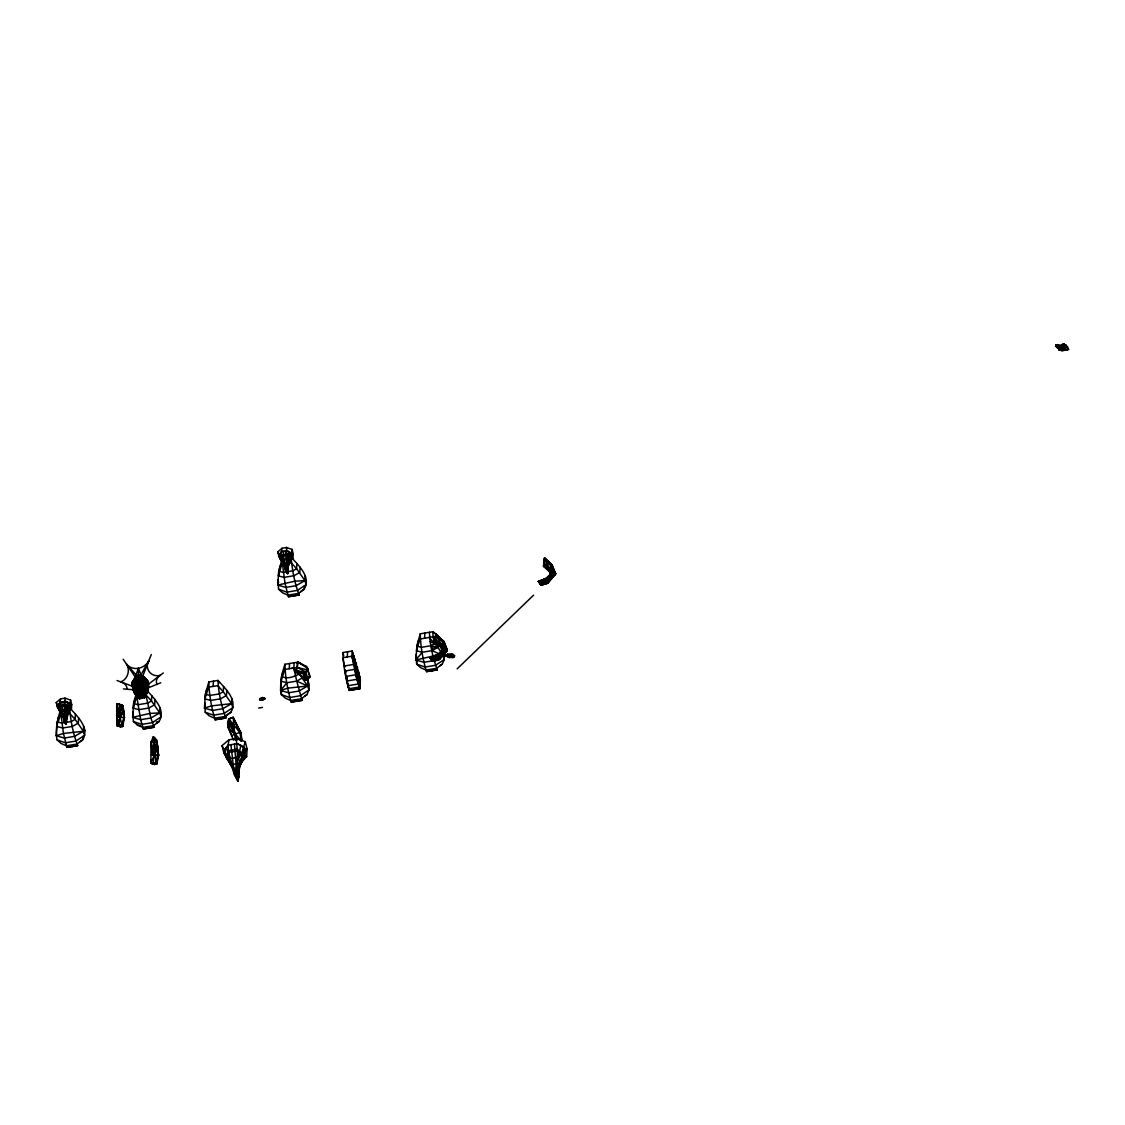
<?xml version="1.0" encoding="UTF-8"?>
<svg xmlns="http://www.w3.org/2000/svg" width="1125" height="1125" viewBox="0 0 1125 1125"><rect width="100%" height="100%" fill="white"/><g stroke="black" fill="none" stroke-linecap="round" stroke-linejoin="round"><path stroke-width="1.5" d="M146.602 690.117L147.966 689.906L146.602 690.117L146.953 688.641L147.966 689.906L145.378 696.234C137.7 691.664 153.928 682.495 144.534 697.809L139.331 698.667L134.002 692.212L133.509 690.413L133.734 691.706L134.873 690.525L133.692 690.272L133.734 691.706M235.252 740.194L233.184 717.342L228.839 718.734L228.403 728.03L233.55 740.236M117.577 721.786L117.366 726.23L122.653 726.412L122.062 725.386L123.82 717.511L122.962 705.712L116.719 703.645L116.775 725.189L120.319 726.862L122.653 726.412L124.411 717.666L122.962 705.712L116.719 703.645L117.52 713.925M154.406 737.17C159.342 744.469 157.795 754.833 156.248 763.031L156.839 764.058L154.505 764.508L150.961 762.834L150.919 742.275L153.197 737.044L156.811 740.039L158.597 755.325L156.839 764.058L151.552 763.875M157.064 684.281A6.778 5.681 -42.3 0 1 160.186 675.323A9.844 9.591 33.8 0 1 148.908 660.558A13.134 11.602 -24.1 0 1 138.305 668.32L134.142 680.85C136.181 683.859 133.875 691.186 136.969 690.441M139.106 687.741L138.305 668.32A13.134 11.602 -24.1 0 1 126.562 664.228A10.828 8.888 -75.5 0 1 120.572 681.848A6.258 4.556 38.7 0 1 126.998 689.217M146.025 692.55L144.534 697.809L145.631 694.589C142.495 696.966 143.311 693.422 146.588 692.944L144.534 697.809C141.412 693.675 147.136 695.728 146.7 691.917L135.155 693.83L139.331 698.667L142.045 698.189L141.666 696.797M133.748 689.006L133.833 690.469L132.356 686.7L132.3 682.045L136.434 676.87L141.047 676.111L147.473 680.611L148.711 684.014L147.122 690.834L148.402 688.064L146.798 679.655L141.103 674.719L138.305 668.32M242.002 740.587L240.877 732.684L233.184 717.342L228.642 719.156C223.917 730.294 237.22 732.839 240.834 741.206M152.873 739.828L153.197 737.044L157.162 742.936L157.022 748.969L158.597 755.325L156.248 763.031L150.961 762.834L151.369 759.698M120.319 726.862L119.123 724.781L120.291 713.883M117.788 717.356L119.827 704.405L122.92 711.211L116.775 725.189L122.062 725.386L116.719 703.645L122.962 705.712L122.822 711.323L124.411 717.666L122.062 725.386L116.775 725.189L117.577 718.917M139.261 698.428L137.152 696.909L137.925 696.136L143.761 695.348L143.62 692.592L146.7 691.917L146.053 692.733C146.658 695.18 137.348 699.792 135.858 694.42L135.155 693.83L138.361 693.45L138.642 694.561M154.505 764.508L153.323 762.427L154.477 751.528M282.009 548.283L281.531 551.573L279.084 555.567L282.698 562.402L280.378 559.266L279.056 556.031L279.872 555.891L280.87 558.197L278.873 556.369L277.748 551.869L282.009 548.283L286.439 547.481L287.142 559.167L289.027 561.53L287.845 569.672L287.494 564.258L287.845 569.672L288.127 565.411L288.309 567.562L287.663 573.666L286.327 571.5L287.663 573.666L287.072 566.409L292.078 553.88L287.058 550.659L281.531 551.573L278.873 556.369L281.348 560.63M135.394 690.117L134.395 688.584L135.295 686.32L139.106 685.223L139.022 686.841L142.959 686.77L144.014 687.769L142.566 691.622L140.119 693.211L145.898 686.32L145.42 683.508L141.553 681.694L139.008 682.777L139.345 684.872L138.938 675.745L141.089 674.719L148.908 660.558M145.898 686.32L147.136 681.37L146.067 680.358L141.047 678.755L136.477 679.514L134.142 680.85L132.173 683.845L134.536 689.147M151.27 654.595L142.847 675.872L147.473 680.611L148.556 686.573L147.192 689.892M135.858 694.42C136.842 697.373 146.967 696.445 143.705 692.958L146.588 692.944L143.873 693.689M144.45 697.458L144.197 696.417M143.452 676.673L144.858 679.852L142.819 688.205C142.073 695.573 141.806 689.513 143.269 689.555L142.566 691.622L141.103 674.719L135.309 677.109L132.3 682.045L134.072 688.275M145.969 691.13L147.333 690.919L146.32 689.653L145.969 691.13L146.855 691.692L147.727 689.583L148.064 686.053L146.039 685.28L147.656 681.103L143.662 678.558L141.244 678.938L141.019 674.789L136.617 675.506L126.562 664.228M62.775 714.052L60.314 712.153L59.386 708.848L57.375 707.006L56.25 702.52L60.511 698.92L64.941 698.133L70.58 700.059L69.68 704.236C71.466 701.55 63.506 730.28 66.122 717.652L66.586 721.913L64.814 722.095L66.164 724.317L65.573 717.061L69.272 707.752L70.27 704.138L69.441 703.223L65.559 701.311L60.047 702.225L57.375 707.006L59.864 711.281M117.647 704.236L122.962 705.712L123.82 717.511L120.206 717.258L120.319 714.417M142.088 689.119L142.819 688.205L143.536 688.964L142.495 691.369L139.992 692.902L137.264 692.494L135.548 690.272L133.523 681.722L135.07 678.052M142.312 690.3L142.228 689.259L143.536 688.964M142.566 691.622L141.877 686.067L144.056 686.475L144.942 688.022M153.197 737.044L157.162 742.936L157.444 748.139L150.961 762.834L156.248 763.031L154.505 752.062M65.109 720.225L63.83 720.492L65.475 713.686L64.941 698.133M142.045 698.189C141.23 695.138 139.022 691.397 143.634 693.112L143.452 690.398L147.727 689.583L148.148 687.994L147.403 688.008L146.869 688.556L148.233 689.316L148.148 687.994L146.869 688.556M141.455 696.839L141.778 698.231L140.991 692.691L141.244 693.759M141.553 697.12L140.133 693.633L139.753 695.602L140.695 694.73L140.133 693.633L140.527 695.222M235.35 771.272C238.359 760.88 237.516 749.222 236.123 738.534L228.938 739.814L222.047 745.636L223.861 752.906L227.897 759.825M286.608 569.573L285.328 569.841L289.153 551.7M138.417 694.35L138.277 693.281L139.331 698.667L138.544 694.237L135.759 694.73L134.002 692.212L137.152 691.312C140.048 696.459 140.527 689.723 139.177 686.756M152.114 751.908L151.973 755.002L153.661 742.359L155.011 739.856L156.558 740.25M139.373 689.611C141.202 692.17 137.883 696.389 135.506 687.966L141.778 686.672M139.148 687.741C142.847 699.75 135.07 685.308 141.792 686.503M140.02 692.578L139.106 686.784L139.373 688.163L139.106 686.784L139.373 687.853L135.506 687.966L134.916 689.358L136.223 691.355L140.091 693.098L142.594 691.523L144.014 687.769L144.141 688.683M139.5 689.695L140.119 693.211M141.019 695.77L143.719 694.898L145.491 695.531L143.986 695.77L143.803 694.87L136.561 696.08L138.895 697.036L139.331 698.667M71.705 704.559L71.452 709.312L69.342 707.962L71.705 704.559L70.58 700.059M133.172 688.5L133.861 687.291L131.934 683.691L132.947 681.173L136.434 677.855L138.867 678.122L138.938 680.597L134.536 681.539L132.68 685.491L133.509 690.413L135.759 694.73L137.784 697.486L138.966 697.289M138.938 675.745L139.092 676.533L136.533 675.478L136.519 678.192L141.061 677.095L146.208 679.655L145.912 685.645L144.562 688.331L142.903 685.983L143.859 679.247L142.861 675.872M241.411 762.286L246.67 756.633L247.078 748.927L245.264 741.656L236.123 738.534L236.348 739.448L236.123 738.534M293.203 553.908L292.95 558.661L290.841 557.311L293.203 553.908L292.078 549.408L286.439 547.481L286.706 548.606L286.439 547.481M70.959 709.256C78.328 717.3 89.662 728.325 82.673 739.884L77.034 744.047L66.347 745.805L61.045 743.442L57.052 739.856C55.28 730.266 57.15 720.211 60.216 711.028M57.291 721.378L56.25 735.736L64.294 738.056L74.503 736.369L83.405 731.264L83.686 726.047M58.458 716.934L57.009 726.581L62.648 728.016L72.436 726.412L78.328 723.08L78.609 717.863M69.75 709.777C70.903 721.8 73.28 734.245 77.723 745.622L66.909 747.394L63.45 733.458L60.567 711.295M75.403 714.136L75.122 719.353L83.405 731.264L84.642 735.314L75.853 741.066L65.377 742.795L57.052 739.856M82.87 736.411L82.673 739.884L80.269 741.502M147.333 690.891C154.688 698.934 166.022 709.959 159.047 721.519L153.394 725.667L142.706 727.425L137.419 725.077L133.411 721.477L132.891 712.139L133.425 714.881M154.969 699.497L154.688 704.714L148.795 708.033L139.022 709.636L133.383 708.216L133.664 702.998L136.139 694.125M134.817 698.555L133.383 708.216M137.32 696.094L136.589 694.125L136.237 695.841L137.32 696.094L136.589 694.125L136.983 695.714M141.005 693.506L140.991 692.691L141.469 696.431M139.134 695.559L138.727 693.97L139.725 695.686L138.727 693.97L138.741 696.909L138.558 695.77L138.67 696.642L137.152 696.909L145.983 694.223L144.844 692.761L144.858 694.856L145.983 694.223L144.844 692.761L145.252 694.35M141.089 694.195L141.131 693.352M141.272 695.292L141.567 696.544M144.858 694.856L144.9 693.97M151.777 695.77L151.495 700.973L159.778 712.884L161.002 716.934L152.213 722.7L141.75 724.416L133.411 721.477M133.664 702.998L132.609 717.356L140.667 719.677L150.877 718.003L159.778 712.884L160.059 707.681M231.862 698.442L231.581 703.659L222.68 708.764L212.47 710.438L204.427 708.117L205.467 693.759L208.828 681.947L218.025 680.428C225.548 688.837 238.092 700.116 230.85 712.28L225.211 716.442L214.523 718.2L209.222 715.837L205.228 712.238L204.708 702.9L205.242 705.656M226.786 690.258L226.505 695.475L220.612 698.794L210.825 700.411L205.186 698.977L205.467 693.759M206.634 689.316L205.186 698.977M208.828 681.947C209.095 694.617 211.444 707.569 215.086 719.789L225.9 718.003L226.027 715.5M213.145 686.405L213.427 681.188M223.58 686.531L223.298 691.748L231.581 703.659L232.819 707.709L224.03 713.461L213.553 715.177L205.228 712.238M292.458 558.619C299.812 566.648 311.147 577.688 304.172 589.247L298.533 593.395L287.831 595.153L282.544 592.791L278.55 589.205L278.03 579.867L278.564 582.609M300.094 567.225L299.812 572.428L293.92 575.761L284.147 577.364L278.508 575.944L278.789 570.727L281.7 560.377M279.942 566.283L278.508 575.944M291.248 559.139C292.402 571.148 294.778 583.594 299.208 594.97L288.394 596.742L284.948 582.806L282.052 560.644M294.145 662.766L293.864 667.983L305.156 679.992L308.137 679.514L309.966 676.055L306.619 666.577L298.125 662.105L284.948 664.27C281.7 673.917 279.45 684.464 281.348 694.575L285.342 698.161L290.644 700.523L301.331 698.766L306.984 694.603L308.939 690.033L309.22 684.816L307.983 680.766L307.702 685.983L308.939 690.033L300.15 695.784L289.673 697.514L281.348 694.575L281.63 689.358M281.588 676.097L280.547 690.455L288.591 692.775L298.8 691.087L307.702 685.983L299.419 674.072L294.75 672.089L293.962 667.969L291.572 668.362M282.755 671.639L281.306 681.3L286.945 682.734L296.733 681.131L302.625 677.798M284.948 664.27C285.216 676.955 287.564 689.906 291.206 702.112L302.02 700.341L302.147 697.823M289.266 668.728L289.547 663.525M296.902 563.484L296.62 568.702L304.903 580.612L306.141 584.663L297.337 590.414L286.875 592.144L278.55 589.205M297.548 662.203L296.648 671.02L304.2 672.75L307.702 669.98L307.786 668.32L298.125 662.105L296.817 663.483M304.355 585.759L304.172 589.247L300.558 591.652M278.789 570.727L277.748 585.084L285.792 587.405L296.002 585.717L304.903 580.612L305.184 575.395M304.017 677.798L305.817 672.019L297.267 667.42L284.667 669.487L282.473 676.856C290.841 680.161 298.041 673.467 305.817 672.019L308.137 679.514L304.875 679.57M306.647 679.753L304.214 672.272M342.984 652.528C343.238 665.212 345.586 678.164 349.228 690.37L360.042 688.598L359.902 676.927L352.181 651.023L342.984 652.528L343.73 655.917M344.194 664.509L344.109 666.028L353.672 664.467L354.136 655.988M348.188 687.277L344.981 670.992L354.755 669.389L355.303 659.264M347.302 657L347.583 651.783M347.808 683.803L347.709 685.772L358.172 684.042L358.819 671.991M348.722 687.909L348.666 688.781L359.367 687.023L360.042 688.598L349.228 690.37L346.148 676.308M359.902 676.927L359.367 687.023L355.767 674.789L356.4 663.173M357.497 667.069L356.836 679.345L346.627 681.033L346.866 676.575L347.034 677.32M438.117 643.852L437.934 647.339L432.042 650.658L422.255 652.261L416.616 650.841L416.897 645.623L420.258 633.811L432.858 631.73L443.981 641.587L447.286 649.997L439.383 659.503L432.844 661.373L432.295 660.727L439.945 657.703L446.484 649.083L443.447 641.166L436.219 634.134L435.923 635.105M416.841 660.628L416.658 664.102L420.652 667.702L425.953 670.064L436.641 668.306L442.28 664.144L444.248 659.559L444.53 654.356L443.292 650.306L443.011 655.509L444.248 659.559L435.445 665.325L424.983 667.041L416.658 664.102L416.138 654.764L416.939 658.884M418.064 641.18L416.616 650.841M420.258 633.811C420.525 646.481 422.873 659.433 426.502 671.639L437.33 669.867C432.886 657.928 429.891 644.934 429.455 632.292M424.575 638.269L424.856 633.052M431.409 645.567L432.042 650.658L443.011 655.509L440.044 657.225M439.763 658.069L447.089 650.784L443.981 641.587L436.373 636.173L419.977 639.028L417.783 646.397L421.397 647.311L430.959 645.736L434.728 643.612L435.6 641.138M435.895 635.597L436.219 634.134L435.572 641.644L443.081 649.617L447.286 649.997L443.447 641.166L440.691 646.017L441.97 651.164L443.911 652.12L447.286 649.997L442.575 642.108L436.373 636.173L441.281 644.484L445.134 649.027L446.484 649.083M539.578 582.905L541.181 585.155L547.72 583.284L555.623 573.778L551.419 573.413L543.628 566.381L544.753 559.069M543.488 565.298L543.628 566.381L544.556 557.916L551.784 564.961L555.623 573.778L547.72 583.284L547.031 582.947L555.623 573.778L552.319 565.369L544.261 558.886L543.909 565.425L549.745 570.642L543.628 566.381L543.923 560.855M543.628 566.381L544.556 557.916L552.319 565.369L551.616 567.9M1065.066 348.328L1059.553 350.198L1058.864 349.791L1061.466 347.611L1057.683 347.962L1055.953 345.361M1061.592 350.016L1061.367 350.817L1068.75 349.58L1067.414 346.584L1063.983 344.053L1061.156 345.544L1055.897 345.15L1056.277 346.556L1056.375 345.291M1058.864 349.791L1060.552 350.339L1060.003 348.047L1058.358 348.202L1056.6 346.134M1056.642 346.303L1059.455 347.119L1059.75 348.202L1057.5 347.541L1058.358 348.202L1058.231 347.006L1058.358 348.202M1057.022 345.192L1057.472 347.794L1060.003 348.047L1059.272 345.277L1059.455 347.119L1058.189 347.836L1056.727 345.009M1056.769 346.598L1055.897 345.15L1056.966 344.967L1058.47 347.934L1056.938 347.231L1057.233 346.022M1057.373 346.5L1057.472 347.794L1061.339 347.133M1057.809 345.417L1058.189 347.836L1057.711 345.066L1055.672 345.417L1058.006 346.88L1059.37 345.67M1058.006 346.88L1057.936 345.909M1059.314 349.973L1060.158 348.708M1059.455 347.119L1059.497 346.134L1066.05 345.038L1067.316 349.819M1062.773 345.094L1062.759 344.264L1064.039 350.002L1062.816 344.447M1063.041 346.739L1063.027 345.22M1063.294 348.23L1063.378 346.584M1063.463 349.003L1063.547 347.259M1063.645 349.552L1063.73 347.934M1063.842 349.748L1063.898 348.609M136.575 677.391L136.744 687.994M148.556 686.573L148.205 683.423M136.561 683.789L136.477 684.337M139.416 686.194L139.373 687.853L139.106 686.756C134.508 686.025 137.489 693.169 136.673 686.447M136.898 690.145L137.264 692.494L140.119 693.084M155.011 739.856L150.919 742.275L152.381 748.617L151.973 755.002L151.706 751.823M228.938 739.814L228.178 745.158L224.508 749.883L224.17 752.372L226.308 757.603L231.398 763.706L230.611 762.131M280.87 558.197L277.748 551.869M146.053 692.733L145.884 695.166L144.141 696.15L145.491 695.531L143.887 695.77L144.562 694.772M122.92 711.211L120.206 717.258L119.827 704.405L122.822 711.323L120.473 708.792L120.291 704.714L121.669 705.487L120.291 704.714L120.206 717.258L117.183 717.188M151.369 754.833L154.392 754.903L154.856 748.322L153.661 742.359L150.919 742.275L151.312 747.056M234.281 770.625L234.394 774.731L238.106 780.947L238.781 776.967L235.941 777.53L234.661 773.578M285.37 569.841L285.131 567.323L280.884 559.772L279.267 554.484L279.056 556.031M141.286 696.459C140.864 692.241 141.891 699.848 138.684 696.333M154.519 749.827L153.661 742.359L157.106 748.856L154.392 754.903L153.661 742.359L157.162 742.936L158.006 755.156L154.392 754.903L154.716 746.606M446.091 654.975L446.006 655.988L448.355 657.38L453.094 657.548L454.598 655.805L452.995 654.3L450.717 653.794L446.091 654.975L454.486 656.817M65.995 720.141L65.827 716.723M287.48 569.419L287.311 566.072M416.897 645.623L415.856 659.981L423.9 662.302L432.408 660.909M65.475 720.464L66.347 720.323L66.347 714.825L67.542 712.181L65.644 709.819L67.669 702.352M285.384 550.941L286.65 566.086L288.127 568.378L287.48 569.489L288.281 566.803L287.831 564.173L285.919 567.591L287.128 573.117L287.198 571.416M63.9 701.592L65.152 716.737L66.347 720.323L70.594 704.531L65.559 701.311M142.327 689.934L142.397 689.273M287.438 568.237L287.48 569.489L287.592 566.916C288.619 566.198 292.177 557.775 292.078 553.88L287.058 550.659M1056.178 346.205L1060.58 345.459M1055.672 345.417L1056.572 346.43L1057.711 345.066C1057.823 348.188 1055.489 344.714 1057.697 347.752M439.945 657.703L431.55 659.756L430.087 657.731L437.695 654.694L439.481 656.395L439.383 659.503L432.83 661.289C424.322 654.666 441.295 656.48 442.533 650.391L445.177 649.913M555.623 573.778L554.822 572.864L551.419 573.413L546.708 578.827L538.861 582.131L538.425 581.512L541.181 585.155L548.142 582.905L547.819 580.177L546.033 578.489L538.425 581.442L539.888 583.538L548.283 581.484L554.822 572.864L551.784 564.961L544.809 558.169M66.333 718.284L65.475 713.686L66.712 707.006L65.405 705.839L60.511 706.641L59.428 709.397L56.25 702.52M65.967 719.17L66.122 717.652M238.008 774.647L238.781 777.052C238.191 772.678 240.567 767.391 236.981 763.734L240.863 745.312L237.136 743.681L228.178 745.158L224.508 749.883L223.861 752.906L226.027 754.903M292.078 549.408L290.77 557.1L287.831 564.173L286.959 563.034L288.211 556.355L286.889 555.188L281.995 555.989L280.927 558.745L285.019 566.747L280.378 559.266L281.531 551.573M287.466 568.533L287.62 567L288.127 568.378M545.737 580.612L545.611 578.883L550.87 574.186L555.427 574.566L552.248 575.902L550.308 574.945L549.028 569.798L551.784 564.961L554.892 573.202M289.969 559.111L289.744 561.445L291.122 559.969L290.995 557.522L287.198 554.091L281.616 555.005L285.019 568.884L286.327 571.556L288.084 571.219L287.283 568.828L288.07 571.261M234.928 773.03L233.845 773.198L232.144 766.969L228.319 750.713L228.178 745.158M234.436 744.131L236.461 768.656L238.866 772.383L237.769 772.552L238.402 774.464L240.328 761.288L245.278 748.898L240.539 745.355M239.161 771.047C239.133 762.989 246.333 757.28 245.278 748.898L243.408 746.775L237.136 743.681M145.491 695.531L143.986 695.939L143.803 694.87M1059.75 348.202L1059.834 347.386M143.634 693.112C146.025 697.289 136.252 698.428 138.361 693.45M65.981 720.07L66.094 717.567M238.781 777.052L238.472 773.986L233.353 769.809L224.269 751.627M63.872 720.478L61.706 701.944M285.525 569.123L286.327 571.556L285.37 569.784L286.65 571.078L287.845 569.377L284.723 566.789L283.205 551.306M143.662 678.558L140.977 677.784L138.881 678.783L138.895 679.767L138.867 678.122C139.739 679.598 134.93 677.222 136.237 682.58L136.491 683.536M140.977 677.784L141.792 682.65L143.438 682.369M60.511 698.92L60.047 702.225L57.572 706.683L60.314 712.153L62.494 713.039M134.578 693.014L134.775 691.552L136.631 694.547L135.506 694.125L135.844 692.719L134.578 693.014L135.956 692.775L136.631 694.547M123.413 688.922L134.916 689.878L133.734 687.656L134.972 684.773L141.708 683.156L145.294 684.548L144.056 686.475L139.148 686.32L136.42 687.558L137.25 692.086L139.978 692.916L137.236 692.395L135.548 690.3L136.533 688.739L141.891 687.853L142.819 688.205L142.552 691.495L143.269 689.555L142.369 689.119M136.8 686.953L135.253 685.491L136.392 684.042L139.177 684.239L139.008 682.777L136.237 682.58L134.845 683.775L133.566 685.448L133.861 687.291M1057.331 347.105L1056.403 346.669L1058.062 346.387M57.769 705.136L57.572 706.683L59.386 708.848M133.425 689.892L133.65 688.584L134.873 689.288L133.425 689.892L134.409 688.697L133.988 689.259M132.033 683.142L134.634 679.008M67.725 713.812L69.623 710.62L68.513 706.823L65.714 704.742L60.131 705.656L58.88 709.917L63.647 717.975L62.494 715.683L63.506 715.289L63.225 717.441L58.838 709.467L58.205 706.12M144.281 687.53L141.764 686.517L141.891 687.853M66.347 720.323L66.628 719.03M70.327 707.048L67.162 715.472M441.633 646.622L440.592 647.002L435.291 642.586L435.909 639.689L433.055 636.877L432.858 631.73L436.472 634.388M237.502 773.114L238.472 774.07L238.866 772.383M136.547 686.939L134.733 688.022L134.648 689.723M235.308 771.019L236.475 776.742L238.416 773.986L235.308 771.019L234.394 774.731L236.475 776.742L237.248 780.061L238.781 776.967M61.537 712.702L63.577 716.062L61.102 713.236L60.047 702.225M233.311 769.345L229.908 763.003L230.245 758.616L226.195 747.717M282.572 562.134L285.131 567.323C282.22 562.936 282.22 557.663 280.308 553.163M69.441 703.223L66.333 710.873M290.925 552.572L287.817 560.222M245.264 741.656L241.903 752.611L238.373 759.164L240.328 761.288L237.15 769.177L235.294 771.103L238.416 774.07M123.159 659.222L135.309 677.109L132.905 682.2M440.592 647.002L441.281 644.484L435.909 639.689L443.081 649.617L445.809 649.055L443.911 652.12L438.877 656.409M548.93 570.797L549.619 568.28L544.711 559.955L551.784 564.961M442.631 643.036L443.011 641.63M232.214 766.266L233.831 769.725L230.892 744.708M120.333 712.181L119.827 704.405L120.206 717.258M60.37 714.769L58.177 722.137L61.791 723.052L71.353 721.491L75.122 719.353L69.567 713.264L66.502 713.77M134.845 688.781L136.744 696.389L134.536 703.772L138.15 704.686L147.713 703.111L151.495 700.973L145.941 694.884L144.042 687.277M281.869 564.117L279.661 571.5L283.275 572.4L292.838 570.839L296.62 568.702L291.066 562.612L288 563.119M222.047 745.636L227.194 756.773L228.938 752.316L236.869 751.008L241.228 754.467L242.339 755.944L242.381 760.683L238.852 767.559L243.717 758.756L243.52 754.777L237.375 749.222L228.319 750.713L226.308 757.603L231.891 766.688L233.902 767.573M228.642 719.156L230.456 725.569M243.408 746.775L243.788 748.406L244.758 748.252L243.141 754.116L237.15 769.177L238.472 774.07M146.039 685.28L147.656 681.103M262.167 700.284L260.114 700.031L259.777 698.709L262.659 697.458L264.994 698.541L262.195 700.284M66.586 721.913L65.784 719.536L66.586 721.87L65.644 723.769L64.434 718.186L67.275 711.773M143.845 695.559L141.019 695.587L143.058 694.997C131.442 695.419 143.972 699.117 140.695 694.73M238.373 759.164L237.262 757.462L239.006 752.892M228.403 728.03L230.02 723.994L228.839 718.734L239.794 732.516L241.425 740.756M64.041 719.775L64.828 722.208L63.872 720.436L65.166 721.716L66.389 720.014L63.225 717.441L63.422 715.078L62.536 715.219L61.087 712.786M284.723 566.789L284.92 564.427L284.034 564.581L284.892 566.367L287.845 569.433L286.65 571.078L286.622 570.094M1057.106 347.006L1056.319 345.08M141.117 695.292L137.925 696.136L140.991 695.616M287.072 566.409L288.759 561.122M237.15 769.177L236.461 768.656L239.892 760.627M65.573 717.061L66.052 714.628M83.616 733.148L84.923 730.097M232.819 718.172L233.184 717.342L239.794 732.516L240.877 732.684L241.608 740.784M288.647 564.82L290.292 558.675L288.211 556.355M145.941 693.562L146.7 691.917M147.122 690.834L147.727 689.583M289.223 563.161L291.825 556.397L291.262 554.02L292.078 553.88M143.845 694.561L145.983 694.223M66.628 716.048C68.358 713.545 70.608 708.581 66.712 707.006M238.852 767.559L242.508 760.177M442.575 642.108L445.134 649.027L443.081 649.617L438.37 655.031L430.087 657.731L437.822 655.073M246.67 756.633L243.759 754.369L247.078 748.927M132.356 686.7L133.692 685.434M236.475 776.742L237.825 774.169M445.134 649.027L439.481 656.395L431.55 659.756L438.37 655.031L437.414 654.947M544.711 559.955L550.913 565.889L553.472 572.808L547.819 580.177L539.888 583.538L546.159 578.855M447.286 649.997L439.805 659.109L432.844 661.373L430.087 657.661L433.013 657.323M286.945 682.734L280.547 690.455L287.747 688.177L307.702 685.983L296.733 681.131L293.864 667.983M422.255 652.261L415.856 659.981L433.055 656.072L443.011 655.509L437.934 647.339L429.173 637.509M146.756 687.333L147.628 686.292L148.134 687.473L146.475 686.7L147.628 686.292M451.856 654.047L449.494 657.633M135.38 687.431C138.572 688.57 131.119 687.15 133.214 683.212L132.595 681.905L136.533 678.516L138.966 679.444M549.267 569.531L551.419 573.413L554.147 572.836L552.248 575.902L550.378 571.964M146.194 694.547L144.506 696.263L144.534 697.809M457.144 668.869L533.602 595.153M154.856 748.322L152.381 748.617L154.659 746.437L157.022 748.969L153.661 742.359L155.152 748.519L152.381 748.617L154.392 754.903M437.695 654.694L443.081 649.617L441.281 644.484M139.303 695.053L138.488 696.445M243.253 754.453L244.856 752.977M134.409 692.845L135.38 691.973L134.198 690.75L134.409 692.845L134.002 692.212L137.067 691.439M136.223 691.355L137.109 689.836M547.214 580.191L552.248 575.902M545.611 578.883L551.419 573.413L549.619 568.28L544.261 563.47L549.028 569.798L543.909 565.425M438.567 655.875L444.052 651.445L446.133 651.544M546.905 579.656L552.389 575.241L554.47 575.325M148.106 684.478L163.322 672.947M230.822 726.652L234.141 725.653L230.02 723.994L235.294 733.992L237.206 739.983M135.506 694.125L136.589 693.337M145.294 693.112L146.377 692.325L145.238 691.172L145.294 693.112L145.238 691.172L145.631 692.452M120.53 709.312L118.195 710.972L120.966 710.873L119.827 704.405M152.381 748.617L154.716 746.958M156.628 723.122L159.047 721.519L156.305 721.969M227.236 714.698L230.85 712.28M304.566 696.22L306.984 694.603M439.875 665.747L442.28 664.144M68.836 708.427L69.652 707.92M141.117 675.169L138.994 676.266M134.733 688.022L139.134 686.517L144.056 686.475M138.713 696.417L138.473 695.531L136.237 695.841L137.377 695.208M234.141 731.447L235.294 733.992L231.877 735.623L228.459 727.875L228.839 718.734L235.294 733.992L239.794 732.516M138.867 696.938L137.784 697.486L136.912 696.08M139.191 684.239L141.708 683.156L143.184 684.183L139.106 685.223L139.219 685.955L139.106 685.223M136.533 688.739C135.787 685.8 135.492 689.723 139.106 686.756L139.317 687.755L139.148 686.32M136.589 687.783L139.106 686.756L139.373 687.853L139.092 687.122M147.319 688.219L160.72 682.791M539.198 582.413L538.425 581.442L546.033 578.489M548.283 581.484L540.633 584.508L541.181 585.155L540.731 584.452L548.142 582.905L548.044 580.837M285.005 564.637L283.978 565.031L284.92 564.427L285.019 566.747L285.005 564.637L283.992 565.031L285.3 567.295M138.938 680.597L143.859 679.247M137.925 696.136L141.188 695.559M538.791 581.85L546.708 578.827L538.425 581.512L542.812 580.95M430.453 658.069L438.37 655.031L430.523 658.35L430.087 657.731M63.506 715.289L62.494 715.669L59.442 709.369L63.52 717.384L63.422 715.078L62.494 715.669L63.647 717.975M538.425 581.442L545.752 578.742M136.8 696.67L135.759 694.73L138.459 693.816L138.502 695.644L136.237 695.841M143.381 680.077L141.145 679.753L143.381 680.077L146.306 682.411L147.136 681.37M277.748 585.084L294.933 581.161L304.903 580.612M56.25 735.736L63.45 733.458L83.405 731.264M132.609 717.356L149.808 713.447L159.778 712.884M204.427 708.117L211.627 705.853L231.581 703.659M541.167 585.07L548.142 582.905M293.808 595.856L299.208 594.97M72.309 746.508L77.723 745.622M148.669 728.128L154.083 727.242L150.877 718.003L145.941 694.884M220.486 718.889L225.9 718.003C221.456 706.064 218.461 693.07 218.025 680.428L219.009 682.917M296.606 701.227L302.02 700.341L296.733 681.131M354.642 689.484L355.359 689.302M431.916 670.753L437.33 669.867M136.73 680.456L134.536 681.539M432.295 660.727L439.256 659.138M143.747 695.053L145.631 694.589M230.836 726.328L234.141 725.653L230.245 724.655L228.839 718.734L230.836 726.328L235.294 733.992L229.598 728.902M137.152 696.909L138.6 696.642M141.131 695.348L138.361 695.939L141.173 695.742M550.87 574.186L553.514 573.694M552.952 574.467L550.308 574.945L552.389 575.241M137.545 695.925L138.67 696.642M447.089 650.784L441.97 651.164L444.052 651.445M144.239 677.419L146.644 679.936M141.975 683.395L144.141 683.016M141.82 683.663L143.381 683.395M142.003 684.408L144.07 684.042M135.295 686.32L136.561 686.095M135.141 686.784L136.688 686.517M134.002 692.212L135.38 691.973M288.394 596.742L294.525 595.673M426.502 671.639L432.633 670.57L429.637 669.853M291.206 702.112L297.323 701.044L294.328 700.327M136.744 696.389L140.667 719.677L143.269 729.014L149.386 727.945L146.391 727.228M215.086 719.789L221.203 718.706M66.909 747.394L73.027 746.325M116.775 725.189L122.062 725.386M1064.292 344.194L1061.845 344.616L1063.406 350.48M1057.978 346.078L1056.066 346.387L1057.472 347.794M1059.412 345.825L1065.544 344.798M136.997 691.27L137.236 692.381L136.083 690.736L136.997 690.581M141.947 686.348L143.184 686.152M141.961 686.644L143.016 686.475M282.811 559.884L287.142 559.167M287.986 562.781L289.519 562.528M283.95 563.541L286.959 563.034M286.65 566.086L284.892 566.367L284.583 563.428M285.019 568.884L286.608 569.63M58.809 703.8L61.355 711.689L62.747 711.464M69.778 704.672L70.594 704.531M432.169 648.281L437.934 647.339L430.959 645.736M60.061 708.103L61.312 710.536L65.644 709.819M66.502 713.433L68.034 713.18M61.312 710.536L62.466 714.192L65.475 713.686M65.152 716.737L63.408 717.019L62.466 714.192M308.264 677.109L309.923 676.828M65.109 720.281L63.534 719.536L64.673 721.111M345.783 676.434L355.767 674.789L358.65 685.237M259.523 699.441L264.994 698.541M258.666 708.061L262.477 707.428M143.269 729.014L154.083 727.242M225.492 752.147L224.17 752.372L224.508 749.883L225.197 751.472M230.245 758.616L237.262 757.462M228.22 754.664L232.102 764.536L236.981 763.734M232.102 764.536L233.634 769.12L236.461 768.656M135.548 687.698L139.134 686.517L139.373 687.853L139.148 687.122M135.309 677.109L136.898 676.856L136.617 675.506L139.008 675.83M144.619 686.602L148.064 686.053M141.328 677.475L141.033 676.252L141.314 677.475L143.17 677.18M144 695.461L145.884 695.166M134.972 684.773L136.533 684.548L136.237 682.58M141.905 685.223L144.534 685.87L145.238 687.389M142.003 685.645L143.536 685.406M136.659 689.231L135.844 689.358L142.003 688.598L139.331 689.456L139.978 692.916L137.18 692.241L135.548 690.272M134.283 691.805L137.194 691.889M135.759 694.73L138.586 694.336L138.656 696.825M120.67 710.677L118.195 710.972L120.473 708.792L120.839 710.002M136.561 696.08L138.488 695.855M137.18 691.819L139.795 691.566M139.781 695.827L138.459 696.122M1055.939 345.614L1059.328 346.514L1057.134 346.148L1057.711 345.066L1059.328 346.514M138.895 677.278L136.505 676.997L138.909 677.686M157.064 742.936L157.669 750.952M117.366 726.23L122.653 726.412L122.231 723.473L122.653 726.412M143.17 685.027L141.989 685.575M133.509 690.413L134.873 690.525M305.817 672.019L296.648 671.02L304.2 672.75M304.861 666.366L306.619 666.577M442.533 650.391L444.614 650.686M147.333 690.919L143.423 690.258L143.691 693.478M137.419 725.077L140.414 725.794M434.138 641.208L441.422 646.861L435.291 642.586M147.502 687.038L146.475 686.7L148.134 687.473M117.07 680.555L134.002 686.812M145.252 691.903L146.377 692.325M430.059 641.616L434.728 643.612L433.055 636.877L435.572 641.644M283.823 564.862L285.061 565.411L283.514 563.02L284.259 563.4M281.812 561.502L283.036 562.05M237.642 780.525L237.811 779.372L238.106 780.862M65.883 724.05L65.841 722.672M237.923 765.253L239.119 769.838M302.611 672.525L304.228 677.489L308.137 679.514M133.65 688.584L134.873 689.288M303.511 665.522L298.125 662.105L297.267 667.42L307.702 669.98L309.881 677.602M546.159 567.267L548.845 569.208M439.959 638.339L443.981 641.587M436.402 642.6L441.408 646.861M132.173 683.845L133.017 684.591M299.419 674.072L301.711 676.139M63.084 714.08L63.408 717.019L66.361 720.07L65.166 721.716L65.138 720.745M146.306 682.411L147.037 683.128M238.584 730.42L240.877 732.684L233.62 719.634M238.627 730.336L240.877 732.684M135.155 693.83L136.364 695.152M549.619 568.28L553.472 572.808M131.934 683.691L132.68 685.491M233.634 769.12L235.294 771.103M230.316 760.486L227.222 756.717L227.138 758.447L233.578 769.402M136.083 690.736L137.236 692.395M436.219 634.134L438.961 637.945M234.014 770.667L234.745 771.778M539.395 582.666L540.267 584.03M431.058 658.87L431.93 660.234M148.233 689.316L147.403 688.008L147.755 688.627M439.903 644.85L441.605 647.578M63.802 717.947L62.494 715.683L63.225 717.441M550.913 565.889L554.822 572.864M232.144 766.969L233.395 769.43L229.866 762.272M64.828 722.152L65.644 723.769L65.714 722.053M233.887 730.955L235.294 733.992M304.228 677.489L305.156 679.992M281.559 557.452L282.853 561.038M230.077 724.219L230.906 726.595M550.195 571.964L551.573 575.873M442.322 649.477L443.236 652.092M286.341 563.147L286.664 564.117M64.842 713.798L65.18 714.769M285.694 568.772L286.087 569.953M64.209 719.423L64.603 720.605M283.88 559.702L284.245 560.812M135.844 692.719L136.252 693.998M154.659 746.437L155.025 747.647M1064.081 349.284L1064.377 350.311M227.489 757.223L228.628 761.245M360.464 680.864L352.181 651.023L351.9 656.241L355.767 674.789M360.183 686.081L351.9 656.241L342.703 657.745L344.798 667.252M354.755 669.389L360.042 688.598M1063.983 344.053L1065.586 350.114M1060.917 345.572L1062.281 350.663M1060.748 348.37L1061.156 349.917M147.487 690.694L146.953 688.641L147.347 690.244M146.855 691.692L146.32 689.653L146.714 691.242M136.463 679.022L136.716 679.964M138.853 678.502L136.434 677.855L136.73 679.008L136.434 677.855L138.952 679.444M261.914 697.584L262.561 700.214M135.183 693.141L134.775 691.552L134.986 693.647M134.198 690.75L134.606 692.339M141.047 676.111L141.398 677.587M141.145 677.419L141.342 678.248M141.117 678.248L141.342 679.205M141.877 683.93L141.553 681.694M141.862 686.264L141.919 687.248M287.339 572.091L287.494 573.469L287.339 572.02M345.403 669.952L345.98 672.595M136.87 676.87L136.617 675.506L136.898 677.166M237.811 779.498L238.106 780.947L235.912 777.361M280.828 685.237L281.363 687.98M136.645 689.484L137.18 692.241M139.008 678.614L138.881 678.122M287.831 564.173L288.309 567.562M157.444 748.139L158.597 755.325M122.962 705.712L124.411 717.666M1057.711 345.066L1057.908 346.416M235.575 774.942L235.688 775.758M134.887 689.091L135 689.906M307.786 668.32L308.095 671.512M238.036 770.147L238.402 774.464L238.373 771.173M123.258 710.494L123.82 717.511M143.508 690.581L143.62 692.592M65.784 715.739L65.953 718.875M287.733 564.975L287.831 567.633M140.85 692.817L140.864 693.534M240.764 762.202L240.638 763.931L240.764 762.202M208.547 687.164L206.353 694.533L209.967 695.447L219.53 693.872L223.298 691.748L217.744 685.645L208.547 687.164M447.469 654.244L446.006 655.988L453.094 657.548L454.598 655.805L447.469 654.244M142.889 686.756L141.877 686.953L142.959 686.77M264.417 697.95L259.777 698.709L260.114 700.031L264.741 699.272L264.417 697.95M549.745 570.656L545.991 567.45L549.759 570.642M139.303 687.755L139.134 686.517L139.373 687.853M136.8 678.22L136.575 677.348L136.786 678.22"/></g></svg>
